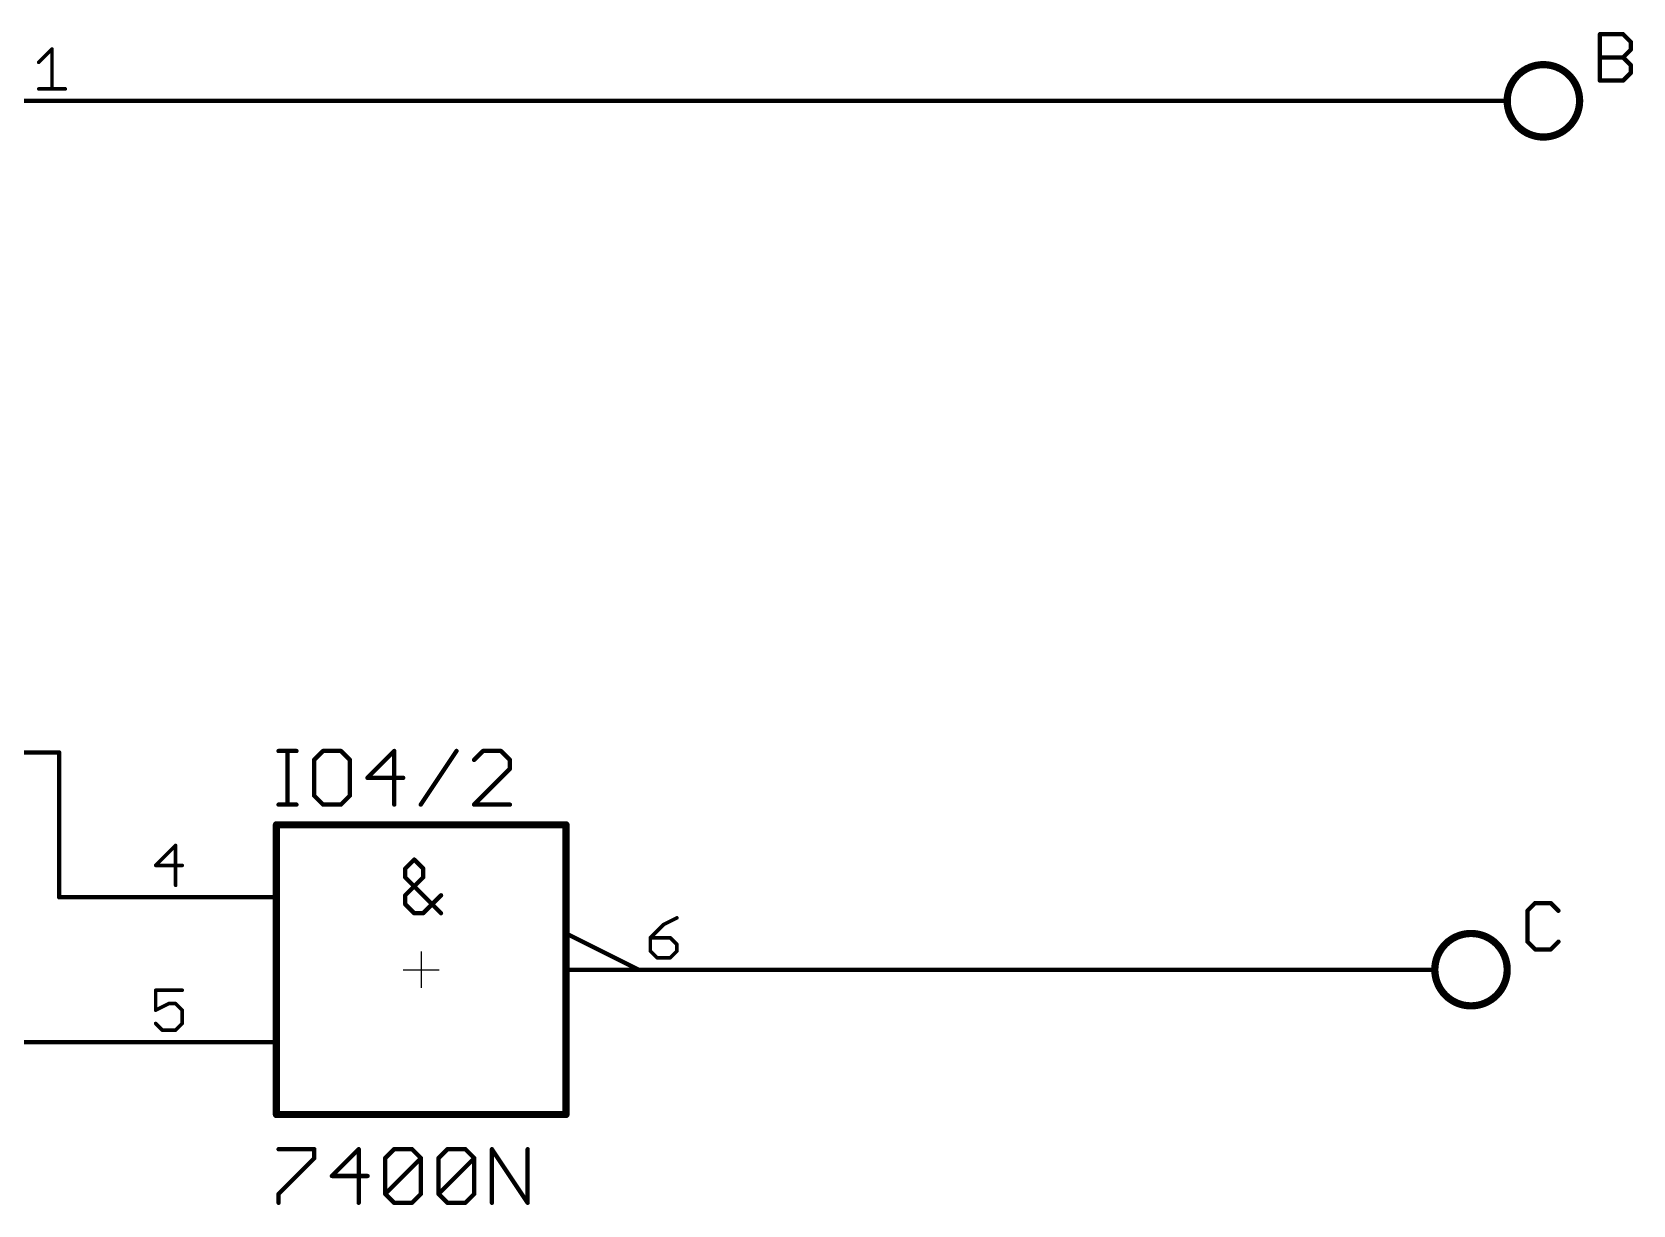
# Model space of a CAD drawing. Extents: x -34 to 81, y -13 to 101.
# Drawn here: x 21.9 to 78.1, y -13.3 to 27.8 of the extents above; entities that cross this region are included whole.
import ezdxf

# ---------------------------------------------------------------- set-up
doc = ezdxf.new("R2010")
doc.units = 0
for name, color, linetype in [('91', 94, 'CONTINUOUS'), ('94', 14, 'CONTINUOUS'), ('95', 250, 'CONTINUOUS'), ('96', 250, 'CONTINUOUS')]:
    doc.layers.add(name, color=color, linetype=linetype)

msp = doc.modelspace()

# ---------------------------------------------------------------- linework, layer by layer
at = {"layer": '91', "const_width": 0.1524}
for points in [[(22.86, 25.4), (71.12, 25.4)], [(20.32, 2.54), (22.86, 2.54)], [(22.86, 2.54), (22.86, -2.54)], [(22.86, -2.54), (25.4, -2.54)], [(45.72, -5.08), (68.58, -5.08)], [(25.4, -7.62), (-30.48, -7.62)]]:
    msp.add_lwpolyline(points, dxfattribs=at)
at = {"layer": '91', "const_width": 0.0762}
for points in [[(22.86, 25.4381, 1), (22.86, 25.3619)], [(71.12, 25.3619, 1), (71.12, 25.4381)], [(22.8981, 2.54, 1), (22.8219, 2.54)], [(22.86, 2.5019, 1), (22.86, 2.5781)], [(22.86, -2.5019, 1), (22.86, -2.5781)], [(22.8219, -2.54, 1), (22.8981, -2.54)], [(25.4, -2.5781, 1), (25.4, -2.5019)], [(45.72, -5.0419, 1), (45.72, -5.1181)], [(68.58, -5.1181, 1), (68.58, -5.0419)], [(25.4, -7.6581, 1), (25.4, -7.5819)]]:
    msp.add_lwpolyline(points, format="xyb", dxfattribs=at)
at = {"layer": '94'}
for p, q in [((35.56, -4.445), (35.56, -5.715)), ((34.925, -5.08), (36.195, -5.08))]:
    msp.add_line(p, q, dxfattribs=at)
for points, const_width in [([(74.93, 24.13, 1), (74.93, 26.67, 1), (74.93, 24.13)], 0.254), ([(22.86, 25.3619, 1), (22.86, 25.4381)], 0.0762), ([(71.12, 25.4381, 1), (71.12, 25.3619)], 0.0762), ([(73.66, 25.3619, 1), (73.66, 25.4381)], 0.0762), ([(30.48, 0.0635, 1), (30.48, -0.0635)], 0.127), ([(30.5435, 0, 1), (30.4165, 0)], 0.127), ([(40.7035, 0, 1), (40.5765, 0)], 0.127), ([(40.64, -0.0635, 1), (40.64, 0.0635)], 0.127), ([(35.0393, -1.5311, 1), (34.9631, -1.5311)], 0.0762), ([(34.9743, -1.5042, 1), (35.0281, -1.5581)], 0.0762), ([(35.3417, -1.1907, 1), (35.2878, -1.2445)], 0.0762), ([(35.3417, -1.2445, 1), (35.2878, -1.1907)], 0.0762), ([(35.6664, -1.5311, 1), (35.5902, -1.5311)], 0.0762), ([(35.6013, -1.5581, 1), (35.6552, -1.5042)], 0.0762), ([(35.0281, -1.8177, 1), (34.9743, -1.8716)], 0.0762), ([(34.9631, -1.8447, 1), (35.0393, -1.8447)], 0.0762), ([(35.5902, -1.8447, 1), (35.6664, -1.8447)], 0.0762), ([(35.6552, -1.8716, 1), (35.6013, -1.8177)], 0.0762), ([(25.4, -2.5019, 1), (25.4, -2.5781)], 0.0762), ([(27.94, -2.5019, 1), (27.94, -2.5781)], 0.0762), ([(27.94, -2.5781, 1), (27.94, -2.5019)], 0.0762), ([(30.5435, -2.54, 1), (30.4165, -2.54)], 0.127), ([(30.4165, -2.54, 1), (30.5435, -2.54)], 0.127), ([(30.48, -2.5781, 1), (30.48, -2.5019)], 0.0762), ([(35.0393, -2.4717, 1), (34.9631, -2.4717)], 0.0762), ([(34.9743, -2.4448, 1), (35.0281, -2.4987)], 0.0762), ([(35.0281, -2.7583, 1), (34.9743, -2.8122)], 0.0762), ([(34.9631, -2.7853, 1), (35.0393, -2.7853)], 0.0762), ([(36.2823, -2.4987, 1), (36.2284, -2.4448)], 0.0762), ([(35.3147, -3.0607, 1), (35.3147, -3.1369)], 0.0762), ([(35.2878, -3.1257, 1), (35.3417, -3.0719)], 0.0762), ([(35.6013, -3.0719, 1), (35.6552, -3.1257)], 0.0762), ([(35.6283, -3.1369, 1), (35.6283, -3.0607)], 0.0762), ([(36.2284, -3.1257, 1), (36.2823, -3.0719)], 0.0762), ([(40.7035, -3.81, 1), (40.5765, -3.81)], 0.127), ([(40.5765, -3.81, 1), (40.7035, -3.81)], 0.127), ([(40.657, -3.7759, 1), (40.623, -3.8441)], 0.0762), ([(72.39, -6.35, 1), (72.39, -3.81, 1), (72.39, -6.35)], 0.254), ([(40.7035, -5.08, 1), (40.5765, -5.08)], 0.127), ([(40.5765, -5.08, 1), (40.7035, -5.08)], 0.127), ([(40.64, -5.0419, 1), (40.64, -5.1181)], 0.0762), ([(43.18, -5.0419, 1), (43.18, -5.1181)], 0.0762), ([(43.163, -5.1141, 1), (43.197, -5.0459)], 0.0762), ([(43.18, -5.1181, 1), (43.18, -5.0419)], 0.0762), ([(45.72, -5.1181, 1), (45.72, -5.0419)], 0.0762), ([(68.58, -5.0419, 1), (68.58, -5.1181)], 0.0762), ([(71.12, -5.1181, 1), (71.12, -5.0419)], 0.0762), ([(25.4, -7.5819, 1), (25.4, -7.6581)], 0.0762), ([(27.94, -7.5819, 1), (27.94, -7.6581)], 0.0762), ([(27.94, -7.6581, 1), (27.94, -7.5819)], 0.0762), ([(30.5435, -7.62, 1), (30.4165, -7.62)], 0.127), ([(30.4165, -7.62, 1), (30.5435, -7.62)], 0.127), ([(30.48, -7.6581, 1), (30.48, -7.5819)], 0.0762), ([(30.48, -10.0965, 1), (30.48, -10.2235)], 0.127), ([(30.4165, -10.16, 1), (30.5435, -10.16)], 0.127), ([(40.5765, -10.16, 1), (40.7035, -10.16)], 0.127), ([(40.64, -10.2235, 1), (40.64, -10.0965)], 0.127)]:
    msp.add_lwpolyline(points, format="xyb", dxfattribs=dict(at, const_width=const_width))
for points, const_width in [([(22.86, 25.4), (20.32, 25.4)], 0.1524), ([(71.12, 25.4), (73.66, 25.4)], 0.1524), ([(40.64, 0), (30.48, 0)], 0.254), ([(30.48, -2.54), (30.48, 0)], 0.254), ([(40.64, 0), (40.64, -3.81)], 0.254), ([(35.3147, -1.2176), (35.0012, -1.5311)], 0.1524), ([(35.0012, -1.5311), (35.0012, -1.8447)], 0.1524), ([(35.6283, -1.5311), (35.3147, -1.2176)], 0.1524), ([(35.6283, -1.8447), (35.6283, -1.5311)], 0.1524), ([(35.0012, -2.4717), (35.6283, -1.8447)], 0.1524), ([(35.0012, -1.8447), (36.2553, -3.0988)], 0.1524), ([(25.4, -2.54), (27.94, -2.54)], 0.1524), ([(27.94, -2.54), (30.48, -2.54)], 0.1524), ([(30.48, -7.62), (30.48, -2.54)], 0.254), ([(35.0012, -2.7853), (35.0012, -2.4717)], 0.1524), ([(35.3147, -3.0988), (35.0012, -2.7853)], 0.1524), ([(36.2553, -2.4717), (35.6283, -3.0988)], 0.1524), ([(35.6283, -3.0988), (35.3147, -3.0988)], 0.1524), ([(40.64, -3.81), (40.64, -5.08)], 0.254), ([(43.18, -5.08), (40.64, -3.81)], 0.1524), ([(40.64, -5.08), (40.64, -10.16)], 0.254), ([(40.64, -5.08), (43.18, -5.08)], 0.1524), ([(45.72, -5.08), (43.18, -5.08)], 0.1524), ([(68.58, -5.08), (71.12, -5.08)], 0.1524), ([(25.4, -7.62), (27.94, -7.62)], 0.1524), ([(27.94, -7.62), (30.48, -7.62)], 0.1524), ([(30.48, -10.16), (30.48, -7.62)], 0.254), ([(30.48, -10.16), (40.64, -10.16)], 0.254)]:
    msp.add_lwpolyline(points, dxfattribs=dict(at, const_width=const_width))
at = {"layer": '95'}
for points, const_width in [([(22.1424, 26.7512), (22.6084, 27.2173)], 0.127), ([(22.6084, 27.2173), (22.6084, 25.8191)], 0.127), ([(22.1424, 25.8191), (23.0745, 25.8191)], 0.127), ([(30.5562, 2.5924), (31.1833, 2.5924)], 0.1524), ([(30.8697, 0.7112), (30.8697, 2.5924)], 0.1524), ([(32.1171, 2.5924), (31.8036, 2.2789)], 0.1524), ([(31.8036, 2.2789), (31.8036, 1.0247)], 0.1524), ([(32.7442, 2.5924), (32.1171, 2.5924)], 0.1524), ([(33.0577, 2.2789), (32.7442, 2.5924)], 0.1524), ([(33.0577, 1.0247), (33.0577, 2.2789)], 0.1524), ([(34.6152, 2.5924), (33.6746, 1.6518)], 0.1524), ([(34.6152, 0.7112), (34.6152, 2.5924)], 0.1524), ([(35.5456, 0.7112), (36.7998, 2.5924)], 0.1524), ([(37.7302, 2.5924), (37.4167, 2.2789)], 0.1524), ([(38.3573, 2.5924), (37.7302, 2.5924)], 0.1524), ([(38.6708, 2.2789), (38.3573, 2.5924)], 0.1524), ([(38.6708, 1.9653), (38.6708, 2.2789)], 0.1524), ([(33.6746, 1.6518), (34.9287, 1.6518)], 0.1524), ([(37.4167, 0.7112), (38.6708, 1.9653)], 0.1524), ([(30.5562, 0.7112), (31.1833, 0.7112)], 0.1524), ([(31.8036, 1.0247), (32.1171, 0.7112)], 0.1524), ([(32.1171, 0.7112), (32.7442, 0.7112)], 0.1524), ([(32.7442, 0.7112), (33.0577, 1.0247)], 0.1524), ([(38.6708, 0.7112), (37.4167, 0.7112)], 0.1524), ([(26.9437, -0.7227), (26.2446, -1.4218)], 0.127), ([(26.9437, -2.1209), (26.9437, -0.7227)], 0.127), ([(26.2446, -1.4218), (27.1768, -1.4218)], 0.127), ([(44.5312, -3.2627), (44.0652, -3.4957)], 0.127), ([(44.0652, -3.4957), (43.5991, -3.9618)], 0.127), ([(43.5991, -3.9618), (43.5991, -4.4279)], 0.127), ([(44.2982, -3.9618), (43.5991, -3.9618)], 0.127), ([(44.5312, -4.1948), (44.2982, -3.9618)], 0.127), ([(43.5991, -4.4279), (43.8321, -4.6609)], 0.127), ([(44.2982, -4.6609), (44.5312, -4.4279)], 0.127), ([(44.5312, -4.4279), (44.5312, -4.1948)], 0.127), ([(43.8321, -4.6609), (44.2982, -4.6609)], 0.127), ([(27.1768, -5.8027), (26.2446, -5.8027)], 0.127), ([(26.2446, -5.8027), (26.2446, -6.5018)], 0.127), ([(26.2446, -6.5018), (26.7107, -6.2688)], 0.127), ([(26.7107, -6.2688), (26.9437, -6.2688)], 0.127), ([(26.9437, -6.2688), (27.1768, -6.5018)], 0.127), ([(27.1768, -6.5018), (27.1768, -6.9679)], 0.127), ([(26.4777, -7.2009), (26.2446, -6.9679)], 0.127), ([(26.9437, -7.2009), (26.4777, -7.2009)], 0.127), ([(27.1768, -6.9679), (26.9437, -7.2009)], 0.127)]:
    msp.add_lwpolyline(points, dxfattribs=dict(at, const_width=const_width))
for points, const_width in [([(22.6402, 27.2173, 1), (22.5767, 27.2173)], 0.0635), ([(22.6309, 27.1948, 1), (22.586, 27.2397)], 0.0635), ([(22.1199, 26.7737, 1), (22.1648, 26.7288)], 0.0635), ([(22.1424, 25.8509, 1), (22.1424, 25.7874)], 0.0635), ([(22.5767, 25.8191, 1), (22.6402, 25.8191)], 0.0635), ([(23.0745, 25.7874, 1), (23.0745, 25.8509)], 0.0635), ([(30.5562, 2.6305, 1), (30.5562, 2.5543)], 0.0762), ([(30.9078, 2.5924, 1), (30.8316, 2.5924)], 0.0762), ([(31.1833, 2.5543, 1), (31.1833, 2.6305)], 0.0762), ([(31.7766, 2.3058, 1), (31.8305, 2.2519)], 0.0762), ([(31.8417, 2.2789, 1), (31.7655, 2.2789)], 0.0762), ([(32.1171, 2.6305, 1), (32.1171, 2.5543)], 0.0762), ([(32.144, 2.5655, 1), (32.0902, 2.6193)], 0.0762), ([(32.7711, 2.6193, 1), (32.7172, 2.5655)], 0.0762), ([(32.7442, 2.5543, 1), (32.7442, 2.6305)], 0.0762), ([(33.0958, 2.2789, 1), (33.0196, 2.2789)], 0.0762), ([(33.0308, 2.2519, 1), (33.0846, 2.3058)], 0.0762), ([(34.6533, 2.5924, 1), (34.5771, 2.5924)], 0.0762), ([(34.6421, 2.5655, 1), (34.5883, 2.6193)], 0.0762), ([(36.8315, 2.5713, 1), (36.7681, 2.6135)], 0.0762), ([(37.3897, 2.3058, 1), (37.4436, 2.2519)], 0.0762), ([(37.7302, 2.6305, 1), (37.7302, 2.5543)], 0.0762), ([(37.7571, 2.5655, 1), (37.7033, 2.6193)], 0.0762), ([(38.3842, 2.6193, 1), (38.3303, 2.5655)], 0.0762), ([(38.3573, 2.5543, 1), (38.3573, 2.6305)], 0.0762), ([(38.7089, 2.2789, 1), (38.6327, 2.2789)], 0.0762), ([(38.6439, 2.2519, 1), (38.6978, 2.3058)], 0.0762), ([(33.6746, 1.6899, 1), (33.6746, 1.6137)], 0.0762), ([(33.6477, 1.6787, 1), (33.7015, 1.6249)], 0.0762), ([(34.9287, 1.6137, 1), (34.9287, 1.6899)], 0.0762), ([(38.6327, 1.9653, 1), (38.7089, 1.9653)], 0.0762), ([(38.6978, 1.9384, 1), (38.6439, 1.9923)], 0.0762), ([(30.5562, 0.7493, 1), (30.5562, 0.6731)], 0.0762), ([(30.8316, 0.7112, 1), (30.9078, 0.7112)], 0.0762), ([(31.1833, 0.6731, 1), (31.1833, 0.7493)], 0.0762), ([(31.8305, 1.0517, 1), (31.7766, 0.9978)], 0.0762), ([(31.7655, 1.0247, 1), (31.8417, 1.0247)], 0.0762), ([(32.1171, 0.7493, 1), (32.1171, 0.6731)], 0.0762), ([(32.0902, 0.6843, 1), (32.144, 0.7381)], 0.0762), ([(32.7172, 0.7381, 1), (32.7711, 0.6843)], 0.0762), ([(32.7442, 0.6731, 1), (32.7442, 0.7493)], 0.0762), ([(33.0196, 1.0247, 1), (33.0958, 1.0247)], 0.0762), ([(33.0846, 0.9978, 1), (33.0308, 1.0517)], 0.0762), ([(34.5771, 0.7112, 1), (34.6533, 0.7112)], 0.0762), ([(35.5139, 0.7323, 1), (35.5773, 0.6901)], 0.0762), ([(37.4167, 0.7493, 1), (37.4167, 0.6731)], 0.0762), ([(37.3897, 0.7381, 1), (37.4436, 0.6843)], 0.0762), ([(38.6708, 0.6731, 1), (38.6708, 0.7493)], 0.0762), ([(26.9755, -0.7227, 1), (26.912, -0.7227)], 0.0635), ([(26.9662, -0.7452, 1), (26.9213, -0.7003)], 0.0635), ([(26.2446, -1.3901, 1), (26.2446, -1.4536)], 0.0635), ([(26.2222, -1.3994, 1), (26.2671, -1.4443)], 0.0635), ([(27.1768, -1.4536, 1), (27.1768, -1.3901)], 0.0635), ([(26.912, -2.1209, 1), (26.9755, -2.1209)], 0.0635), ([(44.5454, -3.2911, 1), (44.517, -3.2343)], 0.0635), ([(43.6309, -3.9618, 1), (43.5673, -3.9618)], 0.0635), ([(43.5991, -3.9301, 1), (43.5991, -3.9936)], 0.0635), ([(43.5766, -3.9394, 1), (43.6216, -3.9843)], 0.0635), ([(44.051, -3.4673, 1), (44.0794, -3.5241)], 0.0635), ([(44.0876, -3.5182, 1), (44.0427, -3.4733)], 0.0635), ([(44.3206, -3.9394, 1), (44.2757, -3.9843)], 0.0635), ([(44.2982, -3.9936, 1), (44.2982, -3.9301)], 0.0635), ([(43.6216, -4.4054, 1), (43.5766, -4.4503)], 0.0635), ([(43.5673, -4.4279, 1), (43.6309, -4.4279)], 0.0635), ([(44.563, -4.1948, 1), (44.4995, -4.1948)], 0.0635), ([(44.4995, -4.4279, 1), (44.563, -4.4279)], 0.0635), ([(44.5088, -4.2173, 1), (44.5537, -4.1724)], 0.0635), ([(44.5537, -4.4503, 1), (44.5088, -4.4054)], 0.0635), ([(43.8321, -4.6292, 1), (43.8321, -4.6926)], 0.0635), ([(43.8097, -4.6834, 1), (43.8546, -4.6384)], 0.0635), ([(44.2757, -4.6384, 1), (44.3206, -4.6834)], 0.0635), ([(44.2982, -4.6926, 1), (44.2982, -4.6292)], 0.0635), ([(26.2446, -5.771, 1), (26.2446, -5.8345)], 0.0635), ([(26.2764, -5.8027, 1), (26.2129, -5.8027)], 0.0635), ([(27.1768, -5.8345, 1), (27.1768, -5.771)], 0.0635), ([(26.2304, -6.4734, 1), (26.2588, -6.5302)], 0.0635), ([(26.2129, -6.5018, 1), (26.2764, -6.5018)], 0.0635), ([(26.7107, -6.237, 1), (26.7107, -6.3005)], 0.0635), ([(26.7249, -6.2972, 1), (26.6965, -6.2404)], 0.0635), ([(26.9662, -6.2463, 1), (26.9213, -6.2912)], 0.0635), ([(26.9437, -6.3005, 1), (26.9437, -6.237)], 0.0635), ([(27.2085, -6.5018, 1), (27.145, -6.5018)], 0.0635), ([(27.1543, -6.5243, 1), (27.1992, -6.4794)], 0.0635), ([(26.2671, -6.9454, 1), (26.2222, -6.9903)], 0.0635), ([(26.4777, -7.1692, 1), (26.4777, -7.2327)], 0.0635), ([(26.4552, -7.2234, 1), (26.5001, -7.1784)], 0.0635), ([(26.9213, -7.1784, 1), (26.9662, -7.2234)], 0.0635), ([(26.9437, -7.2327, 1), (26.9437, -7.1692)], 0.0635), ([(27.145, -6.9679, 1), (27.2085, -6.9679)], 0.0635), ([(27.1992, -6.9903, 1), (27.1543, -6.9454)], 0.0635)]:
    msp.add_lwpolyline(points, format="xyb", dxfattribs=dict(at, const_width=const_width))
at = {"layer": '96', "const_width": 0.1524}
for points in [[(76.9112, 26.1112), (76.9112, 27.7382)], [(76.9112, 27.7382), (77.7247, 27.7382)], [(77.7247, 27.7382), (77.9959, 27.467)], [(77.9959, 27.467), (77.9959, 27.1959)], [(76.9112, 26.9247), (77.7247, 26.9247)], [(77.9959, 27.1959), (77.7247, 26.9247)], [(77.7247, 26.9247), (77.9959, 26.6535)], [(77.9959, 26.3824), (77.7247, 26.1112)], [(77.9959, 26.6535), (77.9959, 26.3824)], [(77.7247, 26.1112), (76.9112, 26.1112)], [(74.6424, -2.7418), (74.3712, -3.013)], [(75.1847, -2.7418), (74.6424, -2.7418)], [(75.4559, -3.013), (75.1847, -2.7418)], [(74.3712, -3.013), (74.3712, -4.0976)], [(74.3712, -4.0976), (74.6424, -4.3688)], [(74.6424, -4.3688), (75.1847, -4.3688)], [(75.1847, -4.3688), (75.4559, -4.0976)], [(30.5562, -11.3776), (31.8103, -11.3776)], [(31.8103, -11.6911), (30.5562, -12.9453)], [(31.8103, -11.3776), (31.8103, -11.6911)], [(33.3678, -11.3776), (32.4272, -12.3182)], [(33.3678, -13.2588), (33.3678, -11.3776)], [(34.2983, -11.6911), (34.6118, -11.3776)], [(34.2983, -12.9453), (34.2983, -11.6911)], [(34.2983, -12.9453), (35.5524, -11.6911)], [(34.6118, -11.3776), (35.2389, -11.3776)], [(35.2389, -11.3776), (35.5524, -11.6911)], [(35.5524, -11.6911), (35.5524, -12.9453)], [(36.1693, -11.6911), (36.4828, -11.3776)], [(36.1693, -12.9453), (36.1693, -11.6911)], [(36.1693, -12.9453), (37.4235, -11.6911)], [(36.4828, -11.3776), (37.1099, -11.3776)], [(37.1099, -11.3776), (37.4235, -11.6911)], [(37.4235, -11.6911), (37.4235, -12.9453)], [(38.0404, -13.2588), (38.0404, -11.3776)], [(38.0404, -11.3776), (39.2945, -13.2588)], [(39.2945, -13.2588), (39.2945, -11.3776)], [(32.4272, -12.3182), (33.6814, -12.3182)], [(30.5562, -12.9453), (30.5562, -13.2588)], [(34.6118, -13.2588), (34.2983, -12.9453)], [(35.5524, -12.9453), (35.2389, -13.2588)], [(36.4828, -13.2588), (36.1693, -12.9453)], [(37.4235, -12.9453), (37.1099, -13.2588)], [(35.2389, -13.2588), (34.6118, -13.2588)], [(37.1099, -13.2588), (36.4828, -13.2588)]]:
    msp.add_lwpolyline(points, dxfattribs=at)
at = {"layer": '96', "const_width": 0.0762}
for points in [[(76.9493, 27.7382, 1), (76.8731, 27.7382)], [(76.9112, 27.7763, 1), (76.9112, 27.7001)], [(77.7516, 27.7651, 1), (77.6978, 27.7112)], [(77.7247, 27.7001, 1), (77.7247, 27.7763)], [(78.034, 27.467, 1), (77.9578, 27.467)], [(77.9689, 27.4401, 1), (78.0228, 27.494)], [(76.9112, 26.9628, 1), (76.9112, 26.8866)], [(77.7516, 26.9516, 1), (77.6978, 26.8978)], [(77.6978, 26.9516, 1), (77.7516, 26.8978)], [(77.7247, 26.8866, 1), (77.7247, 26.9628)], [(77.9578, 27.1959, 1), (78.034, 27.1959)], [(78.0228, 27.1689, 1), (77.9689, 27.2228)], [(78.034, 26.6535, 1), (77.9578, 26.6535)], [(77.9578, 26.3824, 1), (78.034, 26.3824)], [(77.9689, 26.6266, 1), (78.0228, 26.6805)], [(78.0228, 26.3554, 1), (77.9689, 26.4093)], [(76.9112, 26.1493, 1), (76.9112, 26.0731)], [(76.8731, 26.1112, 1), (76.9493, 26.1112)], [(77.6978, 26.1381, 1), (77.7516, 26.0843)], [(77.7247, 26.0731, 1), (77.7247, 26.1493)], [(74.6424, -2.7037, 1), (74.6424, -2.7799)], [(74.6693, -2.7688, 1), (74.6154, -2.7149)], [(75.2116, -2.7149, 1), (75.1578, -2.7688)], [(75.1847, -2.7799, 1), (75.1847, -2.7037)], [(74.4093, -3.013, 1), (74.3331, -3.013)], [(74.3443, -2.986, 1), (74.3981, -3.0399)], [(75.4289, -3.0399, 1), (75.4828, -2.986)], [(74.3981, -4.0707, 1), (74.3443, -4.1246)], [(74.3331, -4.0976, 1), (74.4093, -4.0976)], [(74.6424, -4.3307, 1), (74.6424, -4.4069)], [(74.6154, -4.3957, 1), (74.6693, -4.3419)], [(75.1578, -4.3419, 1), (75.2116, -4.3957)], [(75.1847, -4.4069, 1), (75.1847, -4.3307)], [(75.4828, -4.1246, 1), (75.4289, -4.0707)], [(30.5562, -11.3395, 1), (30.5562, -11.4157)], [(31.8484, -11.3776, 1), (31.7722, -11.3776)], [(31.7722, -11.6911, 1), (31.8484, -11.6911)], [(31.8373, -11.7181, 1), (31.7834, -11.6642)], [(31.8103, -11.4157, 1), (31.8103, -11.3395)], [(33.4059, -11.3776, 1), (33.3297, -11.3776)], [(33.3948, -11.4045, 1), (33.3409, -11.3507)], [(34.2713, -11.6642, 1), (34.3252, -11.7181)], [(34.3364, -11.6911, 1), (34.2602, -11.6911)], [(34.6118, -11.3395, 1), (34.6118, -11.4157)], [(34.6388, -11.4045, 1), (34.5849, -11.3507)], [(35.2658, -11.3507, 1), (35.2119, -11.4045)], [(35.2389, -11.4157, 1), (35.2389, -11.3395)], [(35.5905, -11.6911, 1), (35.5143, -11.6911)], [(35.5794, -11.7181, 1), (35.5255, -11.6642)], [(35.5255, -11.7181, 1), (35.5794, -11.6642)], [(36.2074, -11.6911, 1), (36.1312, -11.6911)], [(36.1424, -11.6642, 1), (36.1963, -11.7181)], [(36.4828, -11.3395, 1), (36.4828, -11.4157)], [(36.5098, -11.4045, 1), (36.4559, -11.3507)], [(37.1369, -11.3507, 1), (37.083, -11.4045)], [(37.1099, -11.4157, 1), (37.1099, -11.3395)], [(37.4616, -11.6911, 1), (37.3854, -11.6911)], [(37.4504, -11.7181, 1), (37.3965, -11.6642)], [(37.3965, -11.7181, 1), (37.4504, -11.6642)], [(38.0721, -11.3565, 1), (38.0086, -11.3987)], [(38.0785, -11.3776, 1), (38.0023, -11.3776)], [(39.3326, -11.3776, 1), (39.2564, -11.3776)], [(32.4272, -12.2801, 1), (32.4272, -12.3563)], [(32.4003, -12.2913, 1), (32.4542, -12.3451)], [(33.6814, -12.3563, 1), (33.6814, -12.2801)], [(30.5943, -12.9453, 1), (30.5181, -12.9453)], [(30.5293, -12.9183, 1), (30.5831, -12.9722)], [(34.3252, -12.9183, 1), (34.2713, -12.9722)], [(34.2713, -12.9183, 1), (34.3252, -12.9722)], [(34.2602, -12.9453, 1), (34.3364, -12.9453)], [(35.5143, -12.9453, 1), (35.5905, -12.9453)], [(35.5794, -12.9722, 1), (35.5255, -12.9183)], [(36.1963, -12.9183, 1), (36.1424, -12.9722)], [(36.1424, -12.9183, 1), (36.1963, -12.9722)], [(36.1312, -12.9453, 1), (36.2074, -12.9453)], [(37.3854, -12.9453, 1), (37.4616, -12.9453)], [(37.4504, -12.9722, 1), (37.3965, -12.9183)], [(30.5181, -13.2588, 1), (30.5943, -13.2588)], [(33.3297, -13.2588, 1), (33.4059, -13.2588)], [(34.6118, -13.2207, 1), (34.6118, -13.2969)], [(34.5849, -13.2857, 1), (34.6388, -13.2319)], [(35.2119, -13.2319, 1), (35.2658, -13.2857)], [(35.2389, -13.2969, 1), (35.2389, -13.2207)], [(36.4828, -13.2207, 1), (36.4828, -13.2969)], [(36.4559, -13.2857, 1), (36.5098, -13.2319)], [(37.083, -13.2319, 1), (37.1369, -13.2857)], [(37.1099, -13.2969, 1), (37.1099, -13.2207)], [(38.0023, -13.2588, 1), (38.0785, -13.2588)], [(39.2564, -13.2588, 1), (39.3326, -13.2588)], [(39.2628, -13.2799, 1), (39.3262, -13.2377)]]:
    msp.add_lwpolyline(points, format="xyb", dxfattribs=at)

doc.saveas('drawing.dxf')
